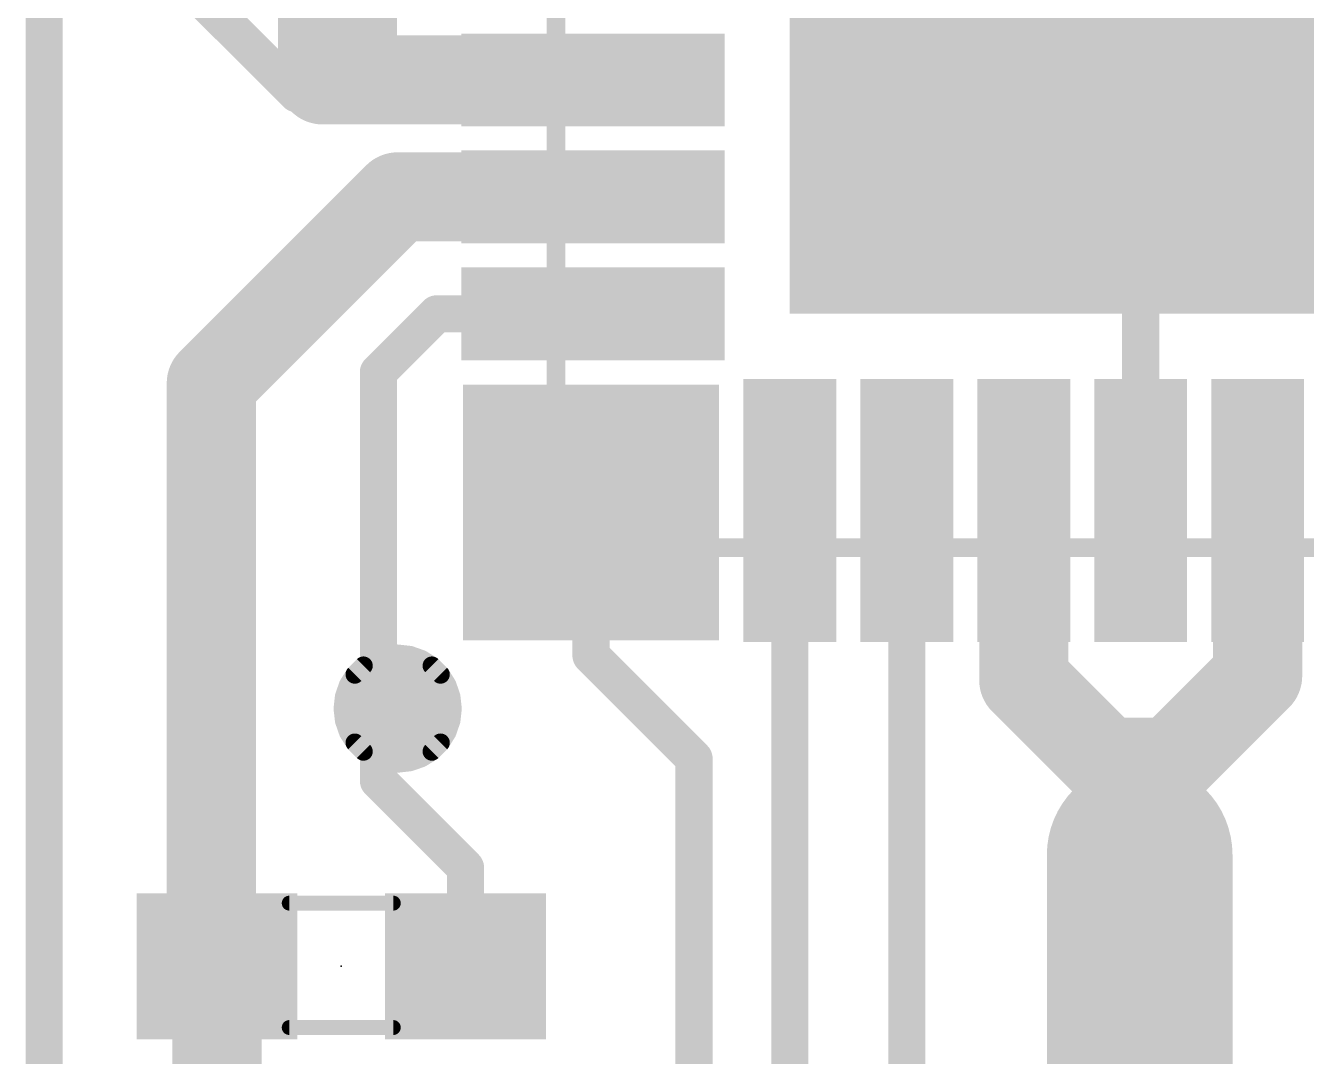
# Model space of a CAD drawing. Extents: x -8 to 102, y -79 to 54.
# Drawn here: x 67.82 to 76.58, y 14.12 to 21.17 of the extents above; entities that cross this region are included whole.
import ezdxf

# ---------------------------------------------------------------- set-up
doc = ezdxf.new("R2010")
doc.units = 0
for name, color, linetype in [('1', 12, 'CONTINUOUS'), ('18', 110, 'CONTINUOUS'), ('21', 41, 'CONTINUOUS'), ('23', 53, 'CONTINUOUS'), ('51', 53, 'CONTINUOUS')]:
    doc.layers.add(name, color=color, linetype=linetype)

# ---------------------------------------------------------------- blocks, each defined once
blk = doc.blocks.new('RECT')
blk.add_solid([(-0.5, -0.5), (0.5, -0.5), (-0.5, 0.5), (0.5, 0.5)])
blk = doc.blocks.new('ROUNDV')
at = {"const_width": 0.5}
blk.add_lwpolyline([(0, -0.25, 1), (0, 0.25, 1), (0, -0.25)], format="xyb", dxfattribs=at)

msp = doc.modelspace()

# ---------------------------------------------------------------- linework, layer by layer
at = {"layer": '1'}
for points, const_width in [([(67.945, 10.16), (67.945, 33.401)], 0.254), ([(70.231, 23.368), (70.231, 20.701)], 0.254), ([(69.6725, 20.701), (68.58, 21.7935)], 0.254), ([(69.85, 21.596), (69.85, 20.796)], 0.6096), ([(69.85, 20.796), (71.699, 20.796)], 0.6096), ([(70.231, 20.701), (69.6725, 20.701)], 0.254), ([(70.363, 19.996), (69.088, 18.721)], 0.6096), ([(71.699, 19.996), (70.363, 19.996)], 0.6096), ([(75.445, 19.685), (74.4792, 19.685)], 0.254), ([(75.445, 17.85), (75.445, 19.685)], 0.254), ([(70.631, 19.196), (70.231, 18.796)], 0.254), ([(71.699, 19.196), (70.631, 19.196)], 0.254), ([(69.088, 18.721), (69.088, 14.732)], 0.6096), ([(70.231, 16.002), (70.231, 18.796)], 0.254), ([(74.645, 16.6902), (74.645, 17.85)], 0.6096), ([(76.245, 17.85), (76.245, 16.7185)], 0.6096), ([(71.685, 17.836), (71.685, 16.858)], 0.254), ([(73.045, 17.85), (73.045, 8.89)], 0.254), ([(73.845, 17.85), (73.845, 10.16)], 0.254), ([(75.2062, 16.129), (74.645, 16.6902)], 0.6096), ([(76.245, 16.7185), (75.6555, 16.129)], 0.6096), ([(71.685, 16.858), (72.39, 16.153)], 0.254), ([(75.2062, 16.129), (75.438, 16.129)], 0.6096), ([(75.6555, 16.129), (75.438, 16.129)], 0.6096), ([(75.438, 16.129), (75.438, 15.494)], 0.6096), ([(72.39, 16.153), (72.39, 10.033)], 0.254), ([(70.827, 15.406), (70.231, 16.002)], 0.254), ([(75.438, 15.494), (75.438, 5.184)], 1.27), ([(70.827, 14.732), (70.827, 15.406)], 0.254), ([(69.088, 14.732), (69.127, 14.732)], 0.6096), ([(69.127, 14.732), (69.127, 5.184)], 0.6096)]:
    msp.add_lwpolyline(points, dxfattribs=dict(at, const_width=const_width))
for points, const_width in [([(69.85, 20.9484, 1), (69.85, 20.6436)], 0.3048), ([(71.699, 20.6436, 1), (71.699, 20.9484)], 0.3048), ([(69.6976, 20.796, 1), (70.0024, 20.796)], 0.3048), ([(69.6725, 20.7645, 1), (69.6725, 20.6375)], 0.127), ([(69.6276, 20.6561, 1), (69.7174, 20.7459)], 0.127), ([(70.1675, 20.701, 1), (70.2945, 20.701)], 0.127), ([(70.231, 20.6375, 1), (70.231, 20.7645)], 0.127), ([(70.363, 20.1484, 1), (70.363, 19.8436)], 0.3048), ([(70.4708, 19.8882, 1), (70.2553, 20.1038)], 0.3048), ([(71.699, 19.8436, 1), (71.699, 20.1484)], 0.3048), ([(74.4792, 19.7485, 1), (74.4792, 19.6215)], 0.127), ([(75.5085, 19.685, 1), (75.3815, 19.685)], 0.127), ([(75.445, 19.6215, 1), (75.445, 19.7485)], 0.127), ([(70.631, 19.2595, 1), (70.631, 19.1325)], 0.127), ([(70.6759, 19.1511, 1), (70.5861, 19.2409)], 0.127), ([(71.699, 19.1325, 1), (71.699, 19.2595)], 0.127), ([(69.2404, 18.721, 1), (68.9356, 18.721)], 0.3048), ([(68.9802, 18.8287, 1), (69.1958, 18.6132)], 0.3048), ([(70.2945, 18.796, 1), (70.1675, 18.796)], 0.127), ([(70.1861, 18.8409, 1), (70.2759, 18.7511)], 0.127), ([(74.7974, 17.85, 1), (74.4926, 17.85)], 0.3048), ([(76.3974, 17.85, 1), (76.0926, 17.85)], 0.3048), ([(71.7485, 17.836, 1), (71.6215, 17.836)], 0.127), ([(73.1085, 17.85, 1), (72.9815, 17.85)], 0.127), ([(73.9085, 17.85, 1), (73.7815, 17.85)], 0.127), ([(75.3815, 17.85, 1), (75.5085, 17.85)], 0.127), ([(74.7528, 16.7979, 1), (74.5372, 16.5824)], 0.3048), ([(76.3528, 16.6107, 1), (76.1372, 16.8262)], 0.3048), ([(71.7299, 16.9029, 1), (71.6401, 16.8131)], 0.127), ([(71.6215, 16.858, 1), (71.7485, 16.858)], 0.127), ([(74.4926, 16.6902, 1), (74.7974, 16.6902)], 0.3048), ([(76.0926, 16.7185, 1), (76.3974, 16.7185)], 0.3048), ([(75.2062, 16.2814, 1), (75.2062, 15.9766)], 0.3048), ([(75.0984, 16.0212, 1), (75.3139, 16.2368)], 0.3048), ([(75.438, 16.2814, 1), (75.438, 15.9766)], 0.3048), ([(75.5904, 16.129, 1), (75.2856, 16.129)], 0.3048), ([(75.438, 15.9766, 1), (75.438, 16.2814)], 0.3048), ([(75.5478, 16.2368, 1), (75.7633, 16.0212)], 0.3048), ([(75.6555, 15.9766, 1), (75.6555, 16.2814)], 0.3048), ([(72.4535, 16.153, 1), (72.3265, 16.153)], 0.127), ([(72.3451, 16.1081, 1), (72.4349, 16.1979)], 0.127), ([(70.2759, 16.0469, 1), (70.1861, 15.9571)], 0.127), ([(75.7555, 15.494, 1), (75.1205, 15.494)], 0.635), ([(70.1675, 16.002, 1), (70.2945, 16.002)], 0.127), ([(75.2856, 15.494, 1), (75.5904, 15.494)], 0.3048), ([(70.8905, 15.406, 1), (70.7635, 15.406)], 0.127), ([(70.7821, 15.3611, 1), (70.8719, 15.4509)], 0.127), ([(69.088, 14.8844, 1), (69.088, 14.5796)], 0.3048), ([(69.2794, 14.732, 1), (68.9746, 14.732)], 0.3048), ([(69.127, 14.5796, 1), (69.127, 14.8844)], 0.3048), ([(68.9356, 14.732, 1), (69.2404, 14.732)], 0.3048), ([(70.7635, 14.732, 1), (70.8905, 14.732)], 0.127)]:
    msp.add_lwpolyline(points, format="xyb", dxfattribs=dict(at, const_width=const_width))
at = {"layer": '21', "const_width": 0.127}
for points in [[(70.2001, 16.8329), (70.2794, 16.8606)], [(70.2794, 16.8606), (70.3628, 16.87)], [(70.3628, 16.87), (70.4462, 16.8606)], [(70.4462, 16.8606), (70.5255, 16.8329)], [(70.0696, 16.7288), (70.129, 16.7882)], [(70.1048, 16.764), (70.6208, 16.764)], [(70.129, 16.7882), (70.2001, 16.8329)], [(70.5255, 16.8329), (70.5966, 16.7882)], [(70.5966, 16.7882), (70.656, 16.7288)], [(70.0249, 16.6577), (70.0696, 16.7288)], [(70.656, 16.7288), (70.7007, 16.6577)], [(69.9972, 16.5784), (70.0249, 16.6577)], [(70.0177, 16.637), (70.7079, 16.637)], [(70.7007, 16.6577), (70.7284, 16.5784)], [(69.9878, 16.495), (69.9972, 16.5784)], [(69.9972, 16.4116), (69.9878, 16.495)], [(69.9895, 16.51), (70.7361, 16.51)], [(70.7284, 16.5784), (70.7378, 16.495)], [(70.7378, 16.495), (70.7284, 16.4116)], [(70.0249, 16.3323), (69.9972, 16.4116)], [(70.7284, 16.4116), (70.7007, 16.3323)], [(70.0072, 16.383), (70.7184, 16.383)], [(70.0696, 16.2612), (70.0249, 16.3323)], [(70.7007, 16.3323), (70.656, 16.2612)], [(70.129, 16.2018), (70.0696, 16.2612)], [(70.0748, 16.256), (70.6508, 16.256)], [(70.656, 16.2612), (70.5966, 16.2018)], [(70.2001, 16.1571), (70.129, 16.2018)], [(70.2794, 16.1294), (70.2001, 16.1571)], [(70.5255, 16.1571), (70.4462, 16.1294)], [(70.5966, 16.2018), (70.5255, 16.1571)], [(70.3628, 16.12), (70.2794, 16.1294)], [(70.2829, 16.129), (70.4427, 16.129)], [(70.4462, 16.1294), (70.3628, 16.12)]]:
    msp.add_lwpolyline(points, dxfattribs=at)
at = {"layer": '21', "const_width": 0.0635}
for points in [[(70.2758, 16.8921, 1), (70.2829, 16.829)], [(70.2898, 16.8306, 1), (70.2689, 16.8906)], [(70.3664, 16.9016, 1), (70.3592, 16.8384)], [(70.3664, 16.8384, 1), (70.3592, 16.9016)], [(70.4567, 16.8906, 1), (70.4358, 16.8306)], [(70.4427, 16.829, 1), (70.4498, 16.8921)], [(70.1048, 16.7957, 1), (70.1048, 16.7323)], [(70.1121, 16.8151, 1), (70.1459, 16.7613)], [(70.1514, 16.7657, 1), (70.1065, 16.8106)], [(70.1896, 16.8628, 1), (70.2106, 16.8029)], [(70.217, 16.806, 1), (70.1832, 16.8597)], [(70.5424, 16.8597, 1), (70.5086, 16.806)], [(70.515, 16.8029, 1), (70.536, 16.8628)], [(70.6191, 16.8106, 1), (70.5742, 16.7657)], [(70.5797, 16.7613, 1), (70.6135, 16.8151)], [(70.6208, 16.7323, 1), (70.6208, 16.7957)], [(70.0472, 16.7513, 1), (70.0921, 16.7064)], [(70.0965, 16.7119, 1), (70.0427, 16.7457)], [(70.6829, 16.7457, 1), (70.6291, 16.7119)], [(70.6335, 16.7064, 1), (70.6784, 16.7513)], [(70.0177, 16.6687, 1), (70.0177, 16.6053)], [(69.9981, 16.6746, 1), (70.0518, 16.6408)], [(70.0549, 16.6472, 1), (69.995, 16.6682)], [(70.7306, 16.6682, 1), (70.6707, 16.6472)], [(70.6738, 16.6408, 1), (70.7275, 16.6746)], [(70.7079, 16.6053, 1), (70.7079, 16.6687)], [(70.0194, 16.4986, 1), (69.9562, 16.4914)], [(69.9895, 16.5418, 1), (69.9895, 16.4783)], [(69.9672, 16.5889, 1), (70.0272, 16.568)], [(70.0288, 16.5749, 1), (69.9657, 16.582)], [(70.7599, 16.582, 1), (70.6968, 16.5749)], [(70.6984, 16.568, 1), (70.7584, 16.5889)], [(70.7694, 16.4914, 1), (70.7062, 16.4986)], [(70.7361, 16.4783, 1), (70.7361, 16.5418)], [(69.9562, 16.4986, 1), (70.0194, 16.4914)], [(70.0272, 16.422, 1), (69.9672, 16.4011)], [(70.7584, 16.4011, 1), (70.6984, 16.422)], [(70.7062, 16.4914, 1), (70.7694, 16.4986)], [(69.9657, 16.408, 1), (70.0288, 16.4151)], [(70.0072, 16.4147, 1), (70.0072, 16.3513)], [(70.0518, 16.3492, 1), (69.9981, 16.3154)], [(70.7275, 16.3154, 1), (70.6738, 16.3492)], [(70.6968, 16.4151, 1), (70.7599, 16.408)], [(70.7184, 16.3513, 1), (70.7184, 16.4147)], [(69.995, 16.3218, 1), (70.0549, 16.3428)], [(70.0921, 16.2836, 1), (70.0472, 16.2387)], [(70.0427, 16.2443, 1), (70.0965, 16.2781)], [(70.0748, 16.2877, 1), (70.0748, 16.2243)], [(70.6291, 16.2781, 1), (70.6829, 16.2443)], [(70.6784, 16.2387, 1), (70.6335, 16.2836)], [(70.6508, 16.2243, 1), (70.6508, 16.2877)], [(70.6707, 16.3428, 1), (70.7306, 16.3218)], [(70.1459, 16.2287, 1), (70.1121, 16.1749)], [(70.1065, 16.1794, 1), (70.1514, 16.2243)], [(70.2106, 16.1871, 1), (70.1896, 16.1272)], [(70.1832, 16.1303, 1), (70.217, 16.184)], [(70.5086, 16.184, 1), (70.5424, 16.1303)], [(70.536, 16.1272, 1), (70.515, 16.1871)], [(70.5742, 16.2243, 1), (70.6191, 16.1794)], [(70.6135, 16.1749, 1), (70.5797, 16.2287)], [(70.2829, 16.161, 1), (70.2758, 16.0979)], [(70.2829, 16.1608, 1), (70.2829, 16.0973)], [(70.2689, 16.0994, 1), (70.2898, 16.1594)], [(70.3592, 16.1516, 1), (70.3664, 16.0884)], [(70.3592, 16.0884, 1), (70.3664, 16.1516)], [(70.4358, 16.1594, 1), (70.4567, 16.0994)], [(70.4498, 16.0979, 1), (70.4427, 16.161)], [(70.4427, 16.0973, 1), (70.4427, 16.1608)]]:
    msp.add_lwpolyline(points, format="xyb", dxfattribs=at)
at = {"layer": '23'}
msp.add_point((69.977, 14.732), dxfattribs=at)
at = {"layer": '51'}
for points, const_width in [([(71.445, 25.596), (71.445, 17.596)], 0.127), ([(71.445, 17.596), (79.445, 17.596)], 0.127), ([(69.621, 15.164), (70.333, 15.164)], 0.1016), ([(69.621, 14.313), (70.333, 14.313)], 0.1016)]:
    msp.add_lwpolyline(points, dxfattribs=dict(at, const_width=const_width))
for points, const_width in [([(71.445, 17.6277, 1), (71.445, 17.5643)], 0.0635), ([(71.4133, 17.596, 1), (71.4768, 17.596)], 0.0635), ([(69.621, 15.1894, 1), (69.621, 15.1386)], 0.0508), ([(70.333, 15.1386, 1), (70.333, 15.1894)], 0.0508), ([(69.621, 14.3384, 1), (69.621, 14.2876)], 0.0508), ([(70.333, 14.2876, 1), (70.333, 14.3384)], 0.0508)]:
    msp.add_lwpolyline(points, format="xyb", dxfattribs=dict(at, const_width=const_width))

# ---------------------------------------------------------------- block references
at = {"layer": '1'}
for p, xscale, yscale, rotation in [((75.445, 21.596), 4.8, 4.8, 90), ((71.699, 20.796), 1.8, 0.635, 180), ((71.699, 19.996), 1.8, 0.635, 180), ((71.699, 19.196), 1.8, 0.635, 180), ((73.045, 17.85), 1.8, 0.635, 270), ((73.845, 17.85), 1.8, 0.635, 270), ((74.645, 17.85), 1.8, 0.635, 270), ((75.445, 17.85), 1.8, 0.635, 270), ((76.245, 17.85), 1.8, 0.635, 270), ((71.685, 17.836), 1.75, 1.75, 90)]:
    msp.add_blockref('RECT', p, dxfattribs=dict(at, xscale=xscale, yscale=yscale, rotation=rotation))
at = {"layer": '1', "xscale": 1.1}
for p in [(69.127, 14.732), (70.827, 14.732)]:
    msp.add_blockref('RECT', p, dxfattribs=at)
at = {"layer": '18', "xscale": 0.7366, "yscale": 0.7366}
for p in [(73.533, 20.6375), (73.533, 20.6375), (74.4792, 20.6375), (74.4792, 20.6375), (75.4253, 20.6375), (75.4253, 20.6375), (76.3715, 20.6375), (76.3715, 20.6375), (73.533, 19.685), (73.533, 19.685), (74.4792, 19.685), (74.4792, 19.685), (75.4253, 19.685), (75.4253, 19.685), (76.3715, 19.685), (76.3715, 19.685)]:
    msp.add_blockref('ROUNDV', p, dxfattribs=at)
at = {"layer": '51', "xscale": 0.5001, "yscale": 0.95}
for p in [(69.3889, 14.7371), (70.5573, 14.7371)]:
    msp.add_blockref('RECT', p, dxfattribs=at)

doc.saveas('drawing.dxf')
